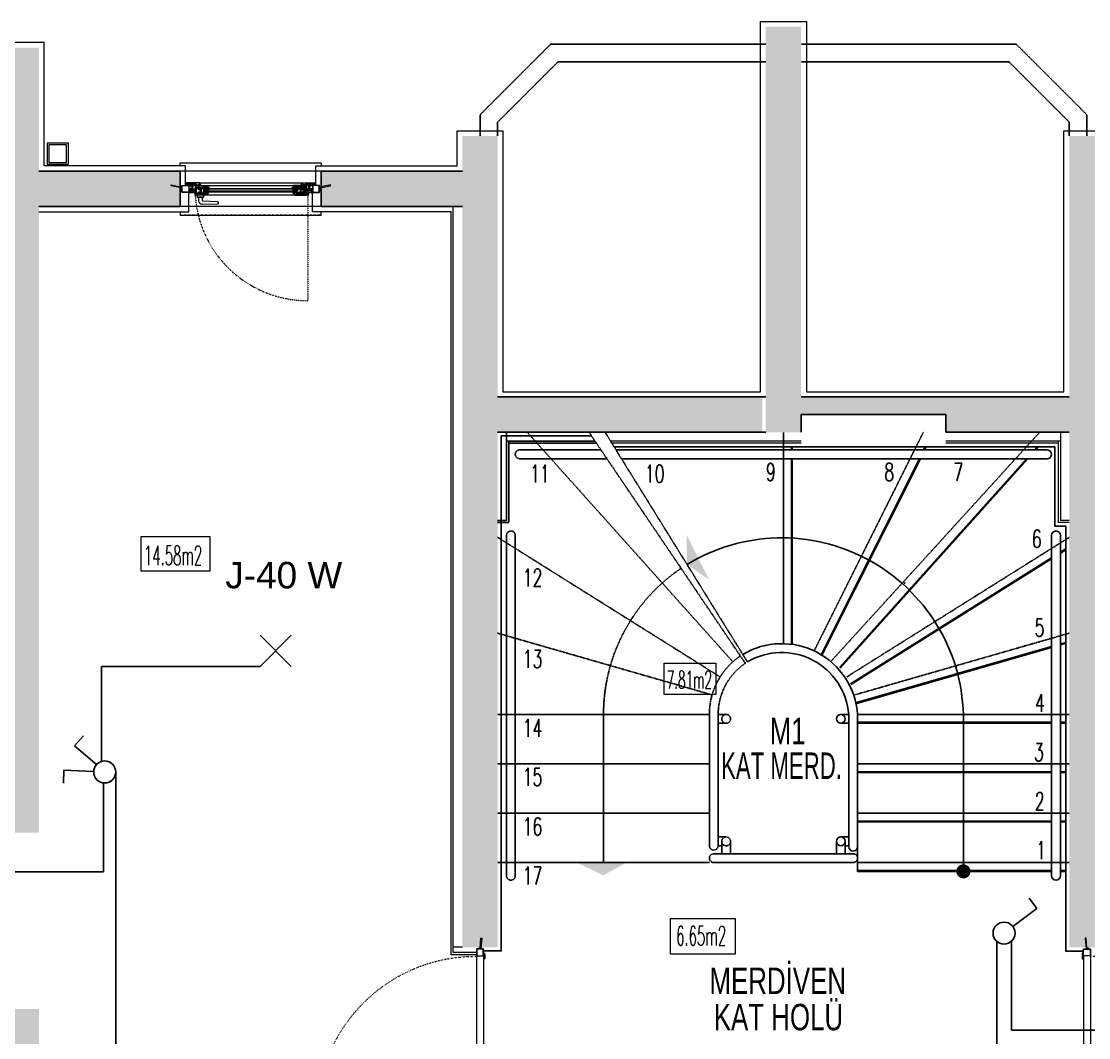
# Model space of a CAD drawing. Header units: millimetres. Extents: x -4402 to 30102, y 1696 to 6551.
# Drawn here: x 6022 to 6627, y 4284 to 4860 of the extents above; entities that cross this region are included whole.
import ezdxf

# ---------------------------------------------------------------- set-up
doc = ezdxf.new("R2010")
doc.units = ezdxf.units.MM
doc.linetypes.add('DOT', pattern=[0.25, 0, -0.25])
doc.linetypes.add('HIDDEN', pattern=[0.375, 0.25, -0.125])
for name, color, linetype in [('BOYA', 253, 'Continuous'), ('CEMAL AYAR  AYD. HAT', 6, 'Continuous'), ('ELEKTRİK YAZI', 2, 'Continuous'), ('PP', 2, 'Continuous'), ('SEMBOL', 1, 'Continuous'), ('YM', 7, 'Continuous')]:
    doc.layers.add(name, color=color, linetype=linetype)
for name, color, linetype, lineweight in [('C', 1, 'Continuous', 20), ('KP', 1, 'Continuous', 20), ('M', 30, 'Continuous', 25), ('MH', 20, 'Continuous', 20), ('P', 1, 'Continuous', 20), ('S', 6, 'Continuous', 20), ('YA', 3, 'Continuous', 13), ('YYM', 20, 'Continuous', 18)]:
    doc.layers.add(name, color=color, linetype=linetype, lineweight=lineweight)
doc.styles.add('1', font='arial.ttf', dxfattribs={"height": 18})
doc.styles.add('SIMPLEX', font='SIMPLEX.SHX', dxfattribs={"width": 0.65, "height": 10})
doc.styles.get("Standard").update_dxf_attribs({"font": 'arial.ttf'})

# ---------------------------------------------------------------- blocks, each defined once
blk = doc.blocks.new('DK1')
at = {"layer": 'KP'}
for p, q in [((-83.83, -5.15), (-83.28, -5.55)), ((-77.95, -5.48), (-81.45, -5.48)), ((-78.7, -5.33), (-80.7, -5.33)), ((2.87, -5.15), (2.32, -5.55)), ((4.92, -95), (4.92, -5)), ((9.47, -3.65), (8.92, -2.9)), ((8.92, -95), (8.92, -5)), ((-77.95, -9.92), (-81.45, -9.92)), ((-78.7, -10.07), (-80.7, -10.07)), ((9.47, -96.35), (8.92, -97.1))]:
    blk.add_line(p, q, dxfattribs=at)
for points in [[(-78.7, -5.33), (-78.7, -1.85, -0.414214), (-78.2, -1.35), (-70.2, -1.35, 0.414214), (-69.7, -0.85), (-69.7, 0.15, 0.410092), (-70.2, 0.66), (-80.2, 0.65, 0.414214), (-80.7, 0.15), (-80.7, -5.33)], [(-81.9, -5.55), (-81.9, -5.53, -0.414214), (-81.85, -5.48), (-77.55, -5.48, -0.414214), (-77.5, -5.53), (-77.5, -5.55)], [(-81.9, -9.85), (-81.9, -9.87, 0.414214), (-81.85, -9.92), (-77.55, -9.92, 0.414214), (-77.5, -9.87), (-77.5, -9.85)], [(-78.7, -10.07), (-78.7, -13.55, 0.414214), (-78.2, -14.05), (-70.2, -14.05, -0.414214), (-69.7, -14.55), (-69.7, -15.55, -0.410092), (-70.2, -16.06), (-80.2, -16.05, -0.414214), (-80.7, -15.55), (-80.7, -10.07)]]:
    blk.add_lwpolyline(points, format="xyb", dxfattribs=at)
at = {"layer": 'KP', "color": 8}
for points in [[(6.92, -0.55), (7.38, 5.15), (7.89, 5.15), (7.37, -1), (5.91, -1), (5.91, -0.55)], [(6.92, -99.45), (7.38, -105.15), (7.89, -105.15), (7.37, -99), (5.91, -99), (5.91, -99.45)]]:
    blk.add_lwpolyline(points, close=True, dxfattribs=at)
at = {"layer": 'KP'}
for points in [[(-86.73, -5.05), (-83.93, -5.05, -0.414214), (-83.83, -5.15), (-83.83, -5.55), (-86.83, -5.55), (-86.83, -5.15, -0.414214)], [(4.75, -5.05), (2.97, -5.05, 0.414214), (2.87, -5.15), (2.87, -5.55), (4.85, -5.55), (4.85, -5.15, 0.414214)], [(9.57, -6.55), (9.57, -3.75, 0.414214), (9.47, -3.65), (9.07, -3.65), (9.07, -6.65), (9.47, -6.65, 0.414214)], [(9.57, -96.25), (9.57, -93.45, 0.414214), (9.47, -93.35), (9.07, -93.35), (9.07, -96.35), (9.47, -96.35, 0.414214)]]:
    blk.add_lwpolyline(points, format="xyb", close=True, dxfattribs=at)
at = {"layer": 'KP', "color": 6}
for points in [[(-85.18, -9.7), (-81.18, -9.7), (-81.18, -5.7), (-85.18, -5.7)], [(-85.03, -9.55), (-81.33, -9.55), (-81.33, -5.85), (-85.03, -5.85)], [(4.22, -9.7), (0.22, -9.7), (0.22, -5.7), (4.22, -5.7)], [(4.07, -9.55), (0.37, -9.55), (0.37, -5.85), (4.07, -5.85)], [(8.92, -1), (8.92, -5), (4.92, -5), (4.92, -1)], [(8.77, -1.15), (8.77, -4.85), (5.07, -4.85), (5.07, -1.15)], [(8.92, -95), (8.92, -99), (4.92, -99), (4.92, -95)], [(8.77, -95.15), (8.77, -98.85), (5.07, -98.85), (5.07, -95.15)]]:
    blk.add_lwpolyline(points, close=True, dxfattribs=at)
at = {"layer": 'KP'}
for points in [[(-84.68, -5.55), (-84.68, -5.7), (3.72, -5.7), (3.72, -5.55)], [(-84.68, -9.85), (-84.68, -9.7), (3.72, -9.7), (3.72, -9.85)]]:
    blk.add_lwpolyline(points, close=True, dxfattribs=at)
for points in [[(-80.7, -5.33), (-81, -5.48)], [(-78.7, -5.33), (-78.4, -5.48)], [(-78.7, -10.07), (-78.4, -9.92)]]:
    blk.add_lwpolyline(points, dxfattribs=at)
at = {"layer": 'KP', "color": 40, "linetype": 'DOT'}
blk.add_arc((4.37, -5.15), 89.65, 182.9093, 270.25565, dxfattribs=at)
blk = doc.blocks.new('BP80-1')
at = {"layer": 'P'}
for points in [[(3.65, 2.51), (3, 2.65), (3, 2), (3.93, 2), (3.93, 2.05), (3.93, 2.1), (3.98, 2.1), (3.98, 2.13), (3.93, 2.13), (3.93, 2.2), (3.65, 2.2)], [(76.35, 2.51), (77, 2.65), (77, 2), (76.07, 2), (76.07, 2.05), (76.07, 2.1), (76.02, 2.1), (76.02, 2.13), (76.07, 2.13), (76.07, 2.2), (76.35, 2.2)], [(5.75, -2), (5, -2), (5, -2.59)], [(74.25, -2), (75, -2), (75, -2.59)]]:
    blk.add_hatch(color=253, dxfattribs=at).paths.add_polyline_path(points)
at = {"layer": 'P', "color": 8, "linetype": 'HIDDEN'}
for p, q in [((80, 10), (0, 10)), ((80, -10), (0, -10))]:
    blk.add_line(p, q, dxfattribs=at)
at = {"layer": 'P', "color": 8}
for p, q in [((3.65, 2.51), (3, 2.65)), ((10.95, 3.5), (69.05, 3.5)), ((76.35, 2.51), (77, 2.65)), ((13.33, -4.72), (10.13, -4.72)), ((12.58, -4.87), (10.58, -4.87))]:
    blk.add_line(p, q, dxfattribs=at)
at = {"layer": 'P'}
for p, q in [((14.6, -1.65), (14.9, 0.35)), ((14.9, -1.65), (14.6, 0.35)), ((15.74, 1.85), (64.26, 1.85)), ((65.4, -1.65), (65.1, 0.35)), ((65.1, -1.65), (65.4, 0.35)), ((5.75, -2), (5, -2.59)), ((64.75, -3.6), (15.25, -3.6)), ((74.25, -2), (75, -2.59))]:
    blk.add_line(p, q, dxfattribs=at)
at = {"layer": 'P', "color": 3}
for p, q in [((14.9, 0.2), (65.1, 0.2)), ((65.1, -0.1), (14.9, -0.1)), ((65.1, -1.3), (14.9, -1.3)), ((14.9, -1.6), (65.1, -1.6))]:
    blk.add_line(p, q, dxfattribs=at)
at = {"layer": 'P', "color": 40, "linetype": 'DOT', "ltscale": 0.5}
blk.add_line((72.35, 0.5), (72.35, -63.11), dxfattribs=at)
at = {"layer": 'P', "color": 40, "linetype": 'DOT'}
blk.add_line((80, -15), (0, -15), dxfattribs=at)
at = {"layer": 'P', "color": 30}
for points in [[(0, 13), (0, 14.79), (0, 14.79), (80, 14.79), (80, 14.79), (80, 13)], [(0, -13), (0, -15), (0, -15), (80, -15), (80, -15), (80, -13)]]:
    blk.add_lwpolyline(points, dxfattribs=at)
at = {"layer": 'P', "color": 8}
for points in [[(0.55, 0.5), (-5.15, 1.72), (-5.15, 2.23), (1, 0.95), (1, -0.98), (0.55, -0.98)], [(79.45, 0.5), (85.15, 1.72), (85.15, 2.23), (79, 0.95), (79, -0.98), (79.45, -0.98)]]:
    blk.add_lwpolyline(points, close=True, dxfattribs=at)
at = {"layer": 'P', "color": 6}
for points in [[(1.2, 2), (4.8, 2, -0.414214), (5, 1.8), (5, -1.8, -0.414214), (4.8, -2), (1.2, -2, -0.414214), (1, -1.8), (1, 1.8, -0.414214)], [(78.8, 2), (75.2, 2, 0.414214), (75, 1.8), (75, -1.8, 0.414214), (75.2, -2), (78.8, -2, 0.414214), (79, -1.8), (79, 1.8, 0.414214)]]:
    blk.add_lwpolyline(points, format="xyb", close=True, dxfattribs=at)
for points in [[(1.15, 1.85), (4.85, 1.85), (4.85, -1.85), (1.15, -1.85)], [(78.85, 1.85), (75.15, 1.85), (75.15, -1.85), (78.85, -1.85)]]:
    blk.add_lwpolyline(points, close=True, dxfattribs=at)
at = {"layer": 'P'}
for points in [[(9.49, -2), (9.49, -1.75), (9.24, -1.8), (9.24, 0.5), (9.49, 0.5), (9.49, 0.3), (9.64, 0.3), (9.64, 0.8), (9.24, 0.8), (9.24, 1.89, -1.225358), (9.53, 2.15), (10.3, 2.15), (10.5, 2.15), (10.5, 2.25), (10.3, 2.25), (10.3, 2.65), (10.83, 2.65), (10.92, 2.25), (10.8, 2.25), (10.8, 2.15), (11.25, 2.15), (10.95, 3.5), (3.65, 3.5), (3.65, 2.2), (4.05, 2.2), (4.05, 2.3), (3.95, 2.3), (3.95, 2.55), (4.45, 2.55), (4.45, 2.3), (4.35, 2.3), (4.35, 2.2), (4.75, 2.2), (5.55, 2.2), (5.55, 1.8), (5.89, 1.8), (5.89, 1.6), (6.19, 1.6), (6.19, 1.8), (6.84, 1.8), (6.84, 1.1), (6.94, 1.1), (6.94, 0.9), (6.84, 0.9), (6.84, 0.2), (6.19, 0.2), (6.19, 0.4), (5.89, 0.4), (5.89, 0.2), (5.3, 0.2), (5.3, -1.1), (5.1, -1.1), (5.1, -1.3), (5.3, -1.3), (5.3, -1.7), (5, -1.7), (5, -2)], [(7.14, -0.1), (7.14, 0.7), (7.34, 0.7), (7.34, 0.85), (7.14, 0.85), (7.14, 1.15), (7.34, 1.15), (7.34, 1.3), (7.14, 1.3), (7.14, 2.55), (7.54, 2.55), (7.54, 2.35), (7.69, 2.35), (7.69, 2.55), (8.39, 2.55), (8.39, 2.35), (8.54, 2.35), (8.54, 2.55), (8.94, 2.55), (8.94, 2), (8.74, 2), (8.74, 1.85), (8.94, 1.85), (8.94, 0.2), (8.74, 0.2), (8.74, 0.05), (8.94, 0.05), (8.94, -0.28, 0.196178), (8.87, -0.65), (8.54, -0.65), (8.54, -0.45), (8.39, -0.45), (8.39, -0.65), (6.6, -0.65), (6.6, -0.45), (6.45, -0.45), (6.45, -0.65), (5.6, -0.65), (5.6, -0.1)], [(15.74, 1.85), (16.04, 0.5), (15.59, 0.5), (15.59, 0.6), (15.71, 0.6), (15.62, 1), (15.09, 1), (15.09, 0.6), (15.29, 0.6), (15.29, 0.5), (15.09, 0.5), (14.32, 0.5, 1.225358), (14.03, 0.24), (14.03, -0.85), (14.43, -0.85), (14.43, -1.35), (14.28, -1.35), (14.28, -1.15), (14.03, -1.15), (14.03, -3.45), (14.28, -3.4), (14.28, -3.65), (8.44, -3.65), (8.44, -2.35), (8.84, -2.35), (8.84, -2.45), (8.74, -2.45), (8.74, -2.7), (9.24, -2.7), (9.24, -2.45), (9.14, -2.45), (9.14, -2.35), (9.54, -2.35), (10.34, -2.35), (10.34, -1.95), (10.68, -1.95), (10.68, -1.75), (10.98, -1.75), (10.98, -1.95), (11.63, -1.95), (11.63, -1.25), (11.73, -1.25), (11.73, -1.05), (11.63, -1.05), (11.63, -0.35), (10.98, -0.35), (10.98, -0.55), (10.68, -0.55), (10.68, -0.35), (10.34, -0.35), (10.34, 0.95), (10.14, 0.95), (10.14, 1.15), (10.34, 1.15), (10.34, 1.55), (10.04, 1.55), (10.04, 1.85)], [(11.93, -0.05), (11.93, -0.85), (12.13, -0.85), (12.13, -1), (11.93, -1), (11.93, -1.3), (12.13, -1.3), (12.13, -1.45), (11.93, -1.45), (11.93, -2.7), (12.33, -2.7), (12.33, -2.5), (12.48, -2.5), (12.48, -2.7), (13.18, -2.7), (13.18, -2.5), (13.33, -2.5), (13.33, -2.7), (13.73, -2.7), (13.73, -2.15), (13.53, -2.15), (13.53, -2), (13.73, -2), (13.73, -0.35), (13.53, -0.35), (13.53, -0.2), (13.73, -0.2), (13.73, 0.13, -0.196178), (13.66, 0.5), (13.33, 0.5), (13.33, 0.3), (13.18, 0.3), (13.18, 0.5), (11.39, 0.5), (11.39, 0.3), (11.24, 0.3), (11.24, 0.5), (10.64, 0.5), (10.64, -0.05)], [(13.75, 0.7, -0.412978), (14.45, 0.8), (14.94, 0.8), (14.94, 1.15), (15.59, 1.15), (15.5, 1.55), (13.26, 1.55)], [(64.26, 1.85), (63.96, 0.5), (64.41, 0.5), (64.41, 0.6), (64.29, 0.6), (64.38, 1), (64.91, 1), (64.91, 0.6), (64.71, 0.6), (64.71, 0.5), (64.91, 0.5), (65.68, 0.5, -1.225358), (65.97, 0.24), (65.97, -0.85), (65.57, -0.85), (65.57, -1.35), (65.72, -1.35), (65.72, -1.15), (65.97, -1.15), (65.97, -3.45), (65.72, -3.4), (65.72, -3.65), (71.56, -3.65), (71.56, -2.35), (71.16, -2.35), (71.16, -2.45), (71.26, -2.45), (71.26, -2.7), (70.76, -2.7), (70.76, -2.45), (70.86, -2.45), (70.86, -2.35), (70.46, -2.35), (69.66, -2.35), (69.66, -1.95), (69.32, -1.95), (69.32, -1.75), (69.02, -1.75), (69.02, -1.95), (68.37, -1.95), (68.37, -1.25), (68.27, -1.25), (68.27, -1.05), (68.37, -1.05), (68.37, -0.35), (69.02, -0.35), (69.02, -0.55), (69.32, -0.55), (69.32, -0.35), (69.66, -0.35), (69.66, 0.95), (69.86, 0.95), (69.86, 1.15), (69.66, 1.15), (69.66, 1.55), (69.96, 1.55), (69.96, 1.85)], [(66.25, 0.7, 0.412978), (65.55, 0.8), (65.06, 0.8), (65.06, 1.15), (64.41, 1.15), (64.5, 1.55), (66.74, 1.55)], [(68.07, -0.05), (68.07, -0.85), (67.87, -0.85), (67.87, -1), (68.07, -1), (68.07, -1.3), (67.87, -1.3), (67.87, -1.45), (68.07, -1.45), (68.07, -2.7), (67.67, -2.7), (67.67, -2.5), (67.52, -2.5), (67.52, -2.7), (66.82, -2.7), (66.82, -2.5), (66.67, -2.5), (66.67, -2.7), (66.27, -2.7), (66.27, -2.15), (66.47, -2.15), (66.47, -2), (66.27, -2), (66.27, -0.35), (66.47, -0.35), (66.47, -0.2), (66.27, -0.2), (66.27, 0.13, 0.196178), (66.34, 0.5), (66.67, 0.5), (66.67, 0.3), (66.82, 0.3), (66.82, 0.5), (68.61, 0.5), (68.61, 0.3), (68.76, 0.3), (68.76, 0.5), (69.36, 0.5), (69.36, -0.05)], [(70.51, -2), (70.51, -1.75), (70.76, -1.8), (70.76, 0.5), (70.51, 0.5), (70.51, 0.3), (70.36, 0.3), (70.36, 0.8), (70.76, 0.8), (70.76, 1.89, 1.225358), (70.47, 2.15), (69.7, 2.15), (69.5, 2.15), (69.5, 2.25), (69.7, 2.25), (69.7, 2.65), (69.17, 2.65), (69.08, 2.25), (69.2, 2.25), (69.2, 2.15), (68.75, 2.15), (69.05, 3.5), (76.35, 3.5), (76.35, 2.2), (75.95, 2.2), (75.95, 2.3), (76.05, 2.3), (76.05, 2.55), (75.55, 2.55), (75.55, 2.3), (75.65, 2.3), (75.65, 2.2), (75.25, 2.2), (74.45, 2.2), (74.45, 1.8), (74.11, 1.8), (74.11, 1.6), (73.81, 1.6), (73.81, 1.8), (73.16, 1.8), (73.16, 1.1), (73.06, 1.1), (73.06, 0.9), (73.16, 0.9), (73.16, 0.2), (73.81, 0.2), (73.81, 0.4), (74.11, 0.4), (74.11, 0.2), (74.7, 0.2), (74.7, -1.1), (74.9, -1.1), (74.9, -1.3), (74.7, -1.3), (74.7, -1.7), (75, -1.7), (75, -2)], [(72.86, -0.1), (72.86, 0.7), (72.66, 0.7), (72.66, 0.85), (72.86, 0.85), (72.86, 1.15), (72.66, 1.15), (72.66, 1.3), (72.86, 1.3), (72.86, 2.55), (72.46, 2.55), (72.46, 2.35), (72.31, 2.35), (72.31, 2.55), (71.61, 2.55), (71.61, 2.35), (71.46, 2.35), (71.46, 2.55), (71.06, 2.55), (71.06, 2), (71.26, 2), (71.26, 1.85), (71.06, 1.85), (71.06, 0.2), (71.26, 0.2), (71.26, 0.05), (71.06, 0.05), (71.06, -0.28, -0.196178), (71.13, -0.65), (71.46, -0.65), (71.46, -0.45), (71.61, -0.45), (71.61, -0.65), (73.4, -0.65), (73.4, -0.45), (73.55, -0.45), (73.55, -0.65), (74.4, -0.65), (74.4, -0.1)], [(8.96, -2.25), (9.54, -2.25), (9.54, -2.35), (9.14, -2.35), (9.09, -2.35), (9.09, -2.5), (9.2, -2.5), (9.2, -2.55), (9.1, -2.65), (8.88, -2.65), (8.78, -2.55), (8.78, -2.5), (8.89, -2.5), (8.89, -2.35), (8.72, -2.35), (8.72, -2.33), (8.77, -2.33), (8.77, -2.3), (8.72, -2.3), (8.72, -2.1, -0.414214), (8.87, -1.95), (9.34, -1.95, -0.414214), (9.49, -2.1), (8.87, -2.1), (8.87, -2.11, 0.316768)], [(71.04, -2.25), (70.46, -2.25), (70.46, -2.35), (70.86, -2.35), (70.91, -2.35), (70.91, -2.5), (70.8, -2.5), (70.8, -2.55), (70.9, -2.65), (71.12, -2.65), (71.22, -2.55), (71.22, -2.5), (71.11, -2.5), (71.11, -2.35), (71.28, -2.35), (71.28, -2.33), (71.23, -2.33), (71.23, -2.3), (71.28, -2.3), (71.28, -2.1, 0.414214), (71.13, -1.95), (70.66, -1.95, 0.414214), (70.51, -2.1), (71.13, -2.1), (71.13, -2.11, -0.316768)]]:
    blk.add_lwpolyline(points, format="xyb", close=True, dxfattribs=at)
for points in [[(4.31, 2.5), (4.41, 2.4), (4.41, 2.35), (4.3, 2.35), (4.3, 2.2), (4.35, 2.2), (4.75, 2.2), (4.75, 2.05), (3.93, 2.05), (3.93, 2.1), (3.98, 2.1), (3.98, 2.13), (3.93, 2.13), (3.93, 2.2), (4.1, 2.2), (4.1, 2.35), (3.99, 2.35), (3.99, 2.4), (4.09, 2.5)], [(5.89, 2.5), (5.29, 2.5), (5.29, 2.7), (5.09, 2.7), (5.09, 2.5), (4.6, 2.5), (4.6, 2.65), (3.95, 2.65), (3.95, 3.2), (4.55, 3.2), (4.55, 3), (4.75, 3), (4.75, 3.2), (5.09, 3.2), (5.09, 3), (5.29, 3), (5.29, 3.2), (5.89, 3.2)], [(8.71, -0.4), (8.71, 2.3), (7.17, 2.3), (7.17, 1.4), (7.31, 1.4), (7.31, 2.15), (8.56, 2.15), (8.56, -0.25), (5.91, -0.25), (5.91, -0.4)], [(6.04, 2.1), (6.04, 3.2), (6.99, 3.2), (6.99, 2.1)], [(6.24, 2.3), (6.24, 3), (6.79, 3), (6.79, 2.3)], [(7.14, 2.7), (7.14, 3.2), (8.94, 3.2), (8.94, 2.7)], [(11.61, 2.05), (11.96, 2), (12.21, 1.85), (11.51, 1.85), (11.31, 2.05), (10.3, 2.05), (10.3, 2.15), (10.5, 2.15), (10.55, 2.15), (10.55, 2.3), (10.35, 2.3), (10.35, 2.35), (10.55, 2.55), (10.66, 2.55), (10.86, 2.35), (10.86, 2.3), (10.75, 2.3), (10.75, 2.15), (11.25, 2.15), (11.11, 2.8)], [(13.52, 0.7), (13.03, 1.55), (10.64, 1.55), (10.64, 0.7)], [(13.5, 0.25), (13.5, -2.45), (11.96, -2.45), (11.96, -1.55), (12.11, -1.55), (12.11, -2.3), (13.35, -2.3), (13.35, 0.1), (10.71, 0.1), (10.71, 0.25)], [(14.6, 0.1), (14.6, -1.4), (14.45, -1.4), (14.45, -0.85), (14.05, -0.85), (14.05, -0.7), (14.45, -0.7), (14.45, -0.05), (14.05, -0.05), (14.05, 0.1)], [(14.9, 0.35), (14.9, -1.65), (14.6, -1.65), (14.6, 0.35)], [(16.04, 0.5), (15.9, 1.15), (16.4, 0.4), (16.75, 0.35), (17, 0.2), (16.3, 0.2), (16.1, 0.4), (15.8, 0.4), (15.9, 0.3), (16.06, 0.3), (16.16, 0.2), (15.7, 0.2), (15.5, 0.4), (15.2, 0.4), (15.3, 0.3), (15.46, 0.3), (15.56, 0.2), (15.29, 0.2), (15.09, 0.4), (15.09, 0.5), (15.29, 0.5), (15.34, 0.5), (15.34, 0.65), (15.14, 0.65), (15.14, 0.7), (15.34, 0.9), (15.45, 0.9), (15.65, 0.7), (15.65, 0.65), (15.54, 0.65), (15.54, 0.5)], [(63.96, 0.5), (64.1, 1.15), (63.6, 0.4), (63.25, 0.35), (63, 0.2), (63.7, 0.2), (63.9, 0.4), (64.2, 0.4), (64.1, 0.3), (63.94, 0.3), (63.84, 0.2), (64.3, 0.2), (64.5, 0.4), (64.8, 0.4), (64.7, 0.3), (64.54, 0.3), (64.44, 0.2), (64.71, 0.2), (64.91, 0.4), (64.91, 0.5), (64.71, 0.5), (64.66, 0.5), (64.66, 0.65), (64.86, 0.65), (64.86, 0.7), (64.66, 0.9), (64.55, 0.9), (64.35, 0.7), (64.35, 0.65), (64.46, 0.65), (64.46, 0.5)], [(65.1, 0.35), (65.1, -1.65), (65.4, -1.65), (65.4, 0.35)], [(65.4, 0.1), (65.4, -1.4), (65.55, -1.4), (65.55, -0.85), (65.95, -0.85), (65.95, -0.7), (65.55, -0.7), (65.55, -0.05), (65.95, -0.05), (65.95, 0.1)], [(66.48, 0.7), (66.97, 1.55), (69.36, 1.55), (69.36, 0.7)], [(66.5, 0.25), (66.5, -2.45), (68.04, -2.45), (68.04, -1.55), (67.89, -1.55), (67.89, -2.3), (66.65, -2.3), (66.65, 0.1), (69.29, 0.1), (69.29, 0.25)], [(68.39, 2.05), (68.04, 2), (67.79, 1.85), (68.49, 1.85), (68.69, 2.05), (69.7, 2.05), (69.7, 2.15), (69.5, 2.15), (69.45, 2.15), (69.45, 2.3), (69.65, 2.3), (69.65, 2.35), (69.45, 2.55), (69.34, 2.55), (69.14, 2.35), (69.14, 2.3), (69.25, 2.3), (69.25, 2.15), (68.75, 2.15), (68.89, 2.8)], [(72.86, 2.7), (72.86, 3.2), (71.06, 3.2), (71.06, 2.7)], [(71.29, -0.4), (71.29, 2.3), (72.83, 2.3), (72.83, 1.4), (72.69, 1.4), (72.69, 2.15), (71.44, 2.15), (71.44, -0.25), (74.09, -0.25), (74.09, -0.4)], [(73.96, 2.1), (73.96, 3.2), (73.01, 3.2), (73.01, 2.1)], [(73.76, 2.3), (73.76, 3), (73.21, 3), (73.21, 2.3)], [(74.11, 2.5), (74.71, 2.5), (74.71, 2.7), (74.91, 2.7), (74.91, 2.5), (75.4, 2.5), (75.4, 2.65), (76.05, 2.65), (76.05, 3.2), (75.45, 3.2), (75.45, 3), (75.25, 3), (75.25, 3.2), (74.91, 3.2), (74.91, 3), (74.71, 3), (74.71, 3.2), (74.11, 3.2)], [(75.69, 2.5), (75.59, 2.4), (75.59, 2.35), (75.7, 2.35), (75.7, 2.2), (75.65, 2.2), (75.25, 2.2), (75.25, 2.05), (76.07, 2.05), (76.07, 2.1), (76.02, 2.1), (76.02, 2.13), (76.07, 2.13), (76.07, 2.2), (75.9, 2.2), (75.9, 2.35), (76.01, 2.35), (76.01, 2.4), (75.91, 2.5)], [(8.73, -0.85), (8.74, -1.7), (5.6, -1.7), (5.6, -0.85)], [(10.68, -2.65), (10.08, -2.65), (10.08, -2.85), (9.88, -2.85), (9.88, -2.65), (9.39, -2.65), (9.39, -2.8), (8.74, -2.8), (8.74, -3.35), (9.34, -3.35), (9.34, -3.15), (9.54, -3.15), (9.54, -3.35), (9.88, -3.35), (9.88, -3.15), (10.08, -3.15), (10.08, -3.35), (10.68, -3.35)], [(10.83, -2.25), (10.83, -3.35), (11.78, -3.35), (11.78, -2.25)], [(11.73, -2.3), (11.73, -3.3), (10.88, -3.3), (10.88, -2.3)], [(11.03, -2.45), (11.03, -3.15), (11.58, -3.15), (11.58, -2.45)], [(11.93, -2.85), (11.93, -3.35), (13.73, -3.35), (13.73, -2.85)], [(15.29, -1.9), (15.29, -2.05), (15.09, -2.05), (15.09, -2.4), (15.64, -2.4), (15.8, -2.05), (15.59, -2.05), (15.59, -1.9), (16.04, -1.9), (15.25, -3.6), (14.35, -3.6), (14.35, -3.34), (14.1, -3.39), (14.1, -1.2), (14.25, -1.2), (14.25, -1.9)], [(14.25, -2.05), (14.25, -3.19), (14.5, -3.19), (14.5, -3.45), (15.15, -3.45), (15.57, -2.55), (14.94, -2.55), (14.94, -2.05)], [(16.04, -1.9), (15.74, -2.55), (16.4, -1.8), (16.75, -1.75), (17, -1.6), (16.3, -1.6), (16.1, -1.8), (15.8, -1.8), (15.9, -1.7), (16.06, -1.7), (16.16, -1.6), (15.7, -1.6), (15.5, -1.8), (15.2, -1.8), (15.3, -1.7), (15.46, -1.7), (15.56, -1.6), (15.29, -1.6), (15.09, -1.8), (15.09, -1.9), (15.29, -1.9), (15.34, -1.9), (15.34, -2.05), (15.14, -2.05), (15.14, -2.1), (15.34, -2.3), (15.45, -2.3), (15.65, -2.1), (15.65, -2.05), (15.54, -2.05), (15.54, -1.9)], [(16.04, -0.1), (16.04, -1.3), (15.54, -1.3), (15.29, -1.05), (15.29, -0.35), (15.54, -0.1)], [(63.96, -1.9), (64.26, -2.55), (63.6, -1.8), (63.25, -1.75), (63, -1.6), (63.7, -1.6), (63.9, -1.8), (64.2, -1.8), (64.1, -1.7), (63.94, -1.7), (63.84, -1.6), (64.3, -1.6), (64.5, -1.8), (64.8, -1.8), (64.7, -1.7), (64.54, -1.7), (64.44, -1.6), (64.71, -1.6), (64.91, -1.8), (64.91, -1.9), (64.71, -1.9), (64.66, -1.9), (64.66, -2.05), (64.86, -2.05), (64.86, -2.1), (64.66, -2.3), (64.55, -2.3), (64.35, -2.1), (64.35, -2.05), (64.46, -2.05), (64.46, -1.9)], [(63.96, -0.1), (63.96, -1.3), (64.46, -1.3), (64.71, -1.05), (64.71, -0.35), (64.46, -0.1)], [(64.71, -1.9), (64.71, -2.05), (64.91, -2.05), (64.91, -2.4), (64.36, -2.4), (64.2, -2.05), (64.41, -2.05), (64.41, -1.9), (63.96, -1.9), (64.75, -3.6), (65.65, -3.6), (65.65, -3.34), (65.9, -3.39), (65.9, -1.2), (65.75, -1.2), (65.75, -1.9)], [(65.75, -2.05), (65.75, -3.19), (65.5, -3.19), (65.5, -3.45), (64.85, -3.45), (64.43, -2.55), (65.06, -2.55), (65.06, -2.05)], [(68.07, -2.85), (68.07, -3.35), (66.27, -3.35), (66.27, -2.85)], [(69.17, -2.25), (69.17, -3.35), (68.22, -3.35), (68.22, -2.25)], [(68.27, -2.3), (68.27, -3.3), (69.12, -3.3), (69.12, -2.3)], [(68.97, -2.45), (68.97, -3.15), (68.42, -3.15), (68.42, -2.45)], [(69.32, -2.65), (69.92, -2.65), (69.92, -2.85), (70.12, -2.85), (70.12, -2.65), (70.61, -2.65), (70.61, -2.8), (71.26, -2.8), (71.26, -3.35), (70.66, -3.35), (70.66, -3.15), (70.46, -3.15), (70.46, -3.35), (70.12, -3.35), (70.12, -3.15), (69.92, -3.15), (69.92, -3.35), (69.32, -3.35)], [(71.27, -0.85), (71.26, -1.7), (74.4, -1.7), (74.4, -0.85)]]:
    blk.add_lwpolyline(points, close=True, dxfattribs=at)
at = {"layer": 'P', "color": 8}
for points in [[(71.71, -2.35), (70.21, -2.35), (70.1, -2), (70.1, -0.02), (70.37, 0.28), (70.54, 0.28), (70.54, 0.48), (70.62, 0.48), (70.74, 0.28), (70.74, -0.02), (70.49, -0.02), (70.49, -0.22), (70.42, -0.22), (70.42, -2), (72.31, -2)], [(10.58, -4.87), (10.28, -4.72)], [(12.58, -4.87), (12.88, -4.72)]]:
    blk.add_lwpolyline(points, dxfattribs=at)
for points in [[(9.68, -3.65), (9.68, -3.67, 0.027863), (9.73, -4.72), (13.43, -4.72, 0.027863), (13.48, -3.67), (13.48, -3.65)], [(12.58, -4.87), (12.58, -6.35, 0.414214), (13.08, -6.85), (21.08, -7.25, -0.414214), (21.58, -7.75), (21.58, -8.35, -0.497861), (21.08, -8.66), (12.57, -8.85, -0.413921), (10.58, -6.85), (10.58, -4.87)]]:
    blk.add_lwpolyline(points, format="xyb", dxfattribs=at)
at = {"layer": 'P', "color": 40, "linetype": 'DOT', "ltscale": 0.5}
blk.add_arc((72.35, 0.5), 63.91, 180.80518, 270, dxfattribs=at)
at = {"layer": 'P', "color": 8}
for centre, radius, start, end in [((72.35, -2.75), 0.753, 147.72906, 92.78612), ((72.31, -2.75), 0.55, 132.23786, 111.78994), ((72.02, -2.3), 0.098, 26.90192, 217.12588)]:
    blk.add_arc(centre, radius, start, end, dxfattribs=at)
blk = doc.blocks.new('Armatür_Lamba')
at = {"layer": 'SEMBOL'}
for p, q in [((8.84, -8.84), (-8.84, 8.84)), ((-8.84, -8.84), (8.84, 8.84))]:
    blk.add_line(p, q, dxfattribs=at)
blk = doc.blocks.new('Anahtar_Komutatör')
at = {"layer": 'SEMBOL'}
for p, q in [((-6.68, 21.62), (-13.82, 19.31)), ((-6.68, 21.62), (-1.93, 5.95)), ((8.37, 21.56), (2.35, 5.79)), ((8.37, 21.56), (15.32, 18.75))]:
    blk.add_line(p, q, dxfattribs=at)
blk.add_circle((0, 0), 6.25, dxfattribs=at)
blk = doc.blocks.new('Anahtar_Adi')
at = {"layer": 'SEMBOL'}
for q in [(0.03, 6.25), (7.66, 23.11)]:
    blk.add_line((0.29, 23.14), q, dxfattribs=at)
blk.add_circle((0, 0), 6.25, dxfattribs=at)

msp = doc.modelspace()

# ---------------------------------------------------------------- hatches: boundary and pattern name
at = {"layer": 'BOYA', "linetype": 'Continuous'}
for points in [[(6464.2, 4856.98), (6444.2, 4856.98), (6444.2, 4626.98), (6464.2, 4626.98)], [(5682.2, 4274.98), (6032.2, 4274.98), (6032.2, 4294.98), (6032.2, 4299.98), (6012.2, 4299.98), (6012.2, 4294.98), (5682.2, 4294.98), (5682.2, 4844.98), (5662.2, 4844.98), (5662.2, 3624.98), (5682.2, 3624.98)], [(6032.2, 4844.98), (6012.2, 4844.98), (6012.2, 4399.98), (6032.2, 4399.98)], [(6292.2, 4794.98), (6272.2, 4794.98), (6272.2, 4334.98), (6292.2, 4334.98)], [(6636.2, 4794.98), (6616.2, 4794.98), (6616.2, 4334.98), (6636.2, 4334.98)], [(6112.2, 4774.98), (6032.2, 4774.98), (6032.2, 4754.98), (6112.2, 4754.98)], [(6272.2, 4774.98), (6192.2, 4774.98), (6192.2, 4754.98), (6272.2, 4754.98)], [(6442.2, 4646.98), (6292.2, 4646.98), (6292.2, 4626.98), (6442.2, 4626.98)], [(6464.2, 4646.98), (6464.2, 4636.98), (6546.2, 4636.98), (6546.2, 4626.98), (6616.2, 4626.98), (6616.2, 4646.98)]]:
    msp.add_hatch(color=256, dxfattribs=at).paths.add_polyline_path(points)

# ---------------------------------------------------------------- linework, layer by layer
at = {"color": 9, "true_color": 0xd19cc7}
for p, q in [((6157.53, 4494.16), (6067.57, 4494.16)), ((6067.57, 4494.16), (6067.57, 4440.29)), ((6068.79, 4377.68), (6068.79, 4428.12)), ((5926.33, 4377.68), (6068.79, 4377.68)), ((6575.1, 4272.07), (6575.1, 4338.29))]:
    msp.add_line(p, q, dxfattribs=at)
at = {"layer": 'C'}
for points in [[(6048.85, 4790.98), (6036.85, 4790.98), (6036.85, 4778.98), (6048.85, 4778.98)], [(6047.85, 4789.98), (6037.85, 4789.98), (6037.85, 4779.98), (6047.85, 4779.98)]]:
    msp.add_lwpolyline(points, close=True, dxfattribs=at)
at = {"layer": 'CEMAL AYAR  AYD. HAT', "color": 9, "linetype": 'ByBlock', "true_color": 0xd19cc7}
for p, q in [((6075.69, 4433.87), (6075.69, 4189.53)), ((6583.44, 4338.29), (6583.44, 4287.84)), ((6583.44, 4287.84), (6682.75, 4287.84))]:
    msp.add_line(p, q, dxfattribs=at)
at = {"layer": 'M', "color": 8, "linetype": 'HIDDEN'}
for p, q in [((6297.2, 4626.98), (6297.2, 4576.98)), ((6308.96, 4626.98), (6425.52, 4496.78)), ((6454.2, 4506.98), (6454.2, 4626.98)), ((6533.49, 4626.98), (6471.6, 4503)), ((6599.44, 4626.98), (6480.88, 4496.78)), ((6297.2, 4621.98), (6347.36, 4621.98)), ((6298.45, 4621.98), (6298.45, 4575.73)), ((6298.45, 4620.73), (6348.21, 4620.73)), ((6292.2, 4576.98), (6297.2, 4576.98)), ((6292.2, 4575.73), (6298.45, 4575.73)), ((6292.2, 4567.38), (6418.32, 4488.24)), ((6616.2, 4567.38), (6490.08, 4488.24)), ((6292.2, 4513.03), (6413.76, 4478.05)), ((6616.2, 4513.03), (6494.64, 4478.05)), ((6412.2, 4466.98), (6292.2, 4466.98)), ((6421.7, 4466.98), (6417.2, 4466.98)), ((6616.2, 4466.98), (6496.2, 4466.98)), ((6421.7, 4461.98), (6417.2, 4461.98)), ((6412.2, 4438.98), (6292.2, 4438.98)), ((6496.2, 4438.98), (6616.2, 4438.98)), ((6412.2, 4410.98), (6292.2, 4410.98)), ((6496.2, 4410.98), (6616.2, 4410.98)), ((6421.7, 4397.48), (6417.2, 4397.48)), ((6419.2, 4392.48), (6417.2, 4392.48)), ((6419.2, 4394.98), (6419.2, 4387.98)), ((6424.2, 4394.98), (6424.2, 4387.98)), ((6484.2, 4394.98), (6484.2, 4387.98)), ((6489.2, 4394.98), (6489.2, 4387.98)), ((6412.2, 4382.98), (6292.2, 4382.98)), ((6496.2, 4382.98), (6616.2, 4382.98))]:
    msp.add_line(p, q, dxfattribs=at)
at = {"layer": 'M', "color": 6, "linetype": 'HIDDEN'}
for p, q in [((6343.98, 4626.98), (6432.59, 4495.97)), ((6433.77, 4496.74), (6353.08, 4626.98))]:
    msp.add_line(p, q, dxfattribs=at)
at = {"layer": 'M', "color": 8}
for p, q in [((6458.7, 4616.98), (6458.7, 4618.73)), ((6534.5, 4618.73), (6533.66, 4616.98)), ((6598.1, 4618.73), (6596.53, 4616.98)), ((6458.7, 4506.98), (6458.7, 4611.98)), ((6531.24, 4611.98), (6475.54, 4500.82)), ((6592.05, 4611.98), (6486.06, 4493.59)), ((6606.2, 4555.8), (6492.26, 4484.3)), ((6614.2, 4560.82), (6611.2, 4558.93)), ((6614.2, 4507.77), (6611.2, 4506.9)), ((6606.2, 4505.47), (6495.64, 4473.65)), ((6496.2, 4462.48), (6606.2, 4462.48)), ((6611.2, 4462.48), (6614.2, 4462.48)), ((6496.2, 4434.48), (6606.2, 4434.48)), ((6611.2, 4434.48), (6614.2, 4434.48)), ((6496.2, 4406.48), (6606.2, 4406.48)), ((6611.2, 4406.48), (6614.2, 4406.48)), ((6496.2, 4378.48), (6606.2, 4378.48)), ((6611.2, 4378.48), (6614.2, 4378.48))]:
    msp.add_line(p, q, dxfattribs=at)
at = {"layer": 'M'}
for p, q in [((6459.2, 4616.98), (6459.2, 4618.73)), ((6535.06, 4618.73), (6534.21, 4616.98)), ((6598.77, 4618.73), (6597.2, 4616.98)), ((6459.2, 4506.98), (6459.2, 4611.98)), ((6531.8, 4611.98), (6475.96, 4500.54)), ((6592.73, 4611.98), (6486.4, 4493.22)), ((6614.2, 4560.23), (6611.2, 4558.34)), ((6606.2, 4555.21), (6492.47, 4483.84)), ((6606.2, 4504.95), (6495.72, 4473.15)), ((6614.2, 4507.25), (6611.2, 4506.38)), ((6496.2, 4461.98), (6606.2, 4461.98)), ((6611.2, 4461.98), (6614.2, 4461.98)), ((6496.2, 4433.98), (6606.2, 4433.98)), ((6611.2, 4433.98), (6614.2, 4433.98)), ((6496.2, 4405.98), (6606.2, 4405.98)), ((6611.2, 4405.98), (6614.2, 4405.98)), ((6496.2, 4391.98), (6496.2, 4377.98)), ((6496.2, 4377.98), (6606.2, 4377.98)), ((6611.2, 4377.98), (6614.2, 4377.98))]:
    msp.add_line(p, q, dxfattribs=at)
at = {"layer": 'M', "linetype": 'Continuous'}
for p, q in [((6486.7, 4466.98), (6491.2, 4466.98)), ((6486.7, 4461.98), (6491.2, 4461.98)), ((6486.7, 4397.48), (6491.2, 4397.48)), ((6489.2, 4392.48), (6491.2, 4392.48))]:
    msp.add_line(p, q, dxfattribs=at)
at = {"layer": 'M', "color": 8, "linetype": 'HIDDEN'}
for points in [[(6282.2, 4794.98), (6282.2, 4806.98), (6322.2, 4846.98), (6444.2, 4846.98)], [(6626.2, 4794.98), (6626.2, 4806.98), (6586.2, 4846.98), (6464.2, 4846.98)], [(6292.2, 4794.98), (6292.2, 4802.84), (6326.34, 4836.98), (6444.2, 4836.98)], [(6616.2, 4794.98), (6616.2, 4802.84), (6582.06, 4836.98), (6464.2, 4836.98)]]:
    msp.add_lwpolyline(points, dxfattribs=at)
at = {"layer": 'M', "color": 8}
for points in [[(6345.33, 4624.98), (6294.2, 4624.98), (6294.2, 4332.83), (6284.2, 4332.83)], [(6624.2, 4332.76), (6614.2, 4332.76), (6614.2, 4573.73), (6607.95, 4573.73), (6607.95, 4618.73), (6358.19, 4618.73)]]:
    msp.add_lwpolyline(points, dxfattribs=at)
at = {"layer": 'M', "color": 8, "linetype": 'HIDDEN'}
for points in [[(6350.74, 4616.98), (6304.7, 4616.98, 1), (6304.7, 4611.98), (6354.12, 4611.98)], [(6350.74, 4616.98), (6304.7, 4616.98, 1), (6304.7, 4611.98), (6354.12, 4611.98)], [(6396.17, 4549.81, 0.248986), (6352.2, 4466.98), (6352.2, 4382.98)], [(6429.79, 4500.12, 0.248986), (6412.2, 4466.98), (6412.2, 4392.56, 1), (6417.2, 4392.56), (6417.2, 4466.98, -0.248986), (6432.59, 4495.97)]]:
    msp.add_lwpolyline(points, format="xyb", dxfattribs=at)
at = {"layer": 'M'}
for points in [[(6362.37, 4611.98), (6603.7, 4611.98, 1), (6603.7, 4616.98), (6359.27, 4616.98)], [(6556.2, 4377.98), (6556.2, 4466.98, 0.576183), (6399.54, 4551.99, 0.587741)], [(6433.77, 4496.74, -0.55572), (6491.2, 4466.98), (6491.2, 4391.98, 1), (6496.2, 4391.98), (6496.2, 4466.98, 0.559557), (6431.13, 4500.99, 0.587741)]]:
    msp.add_lwpolyline(points, format="xyb", dxfattribs=at)
at = {"layer": 'M', "color": 8, "linetype": 'HIDDEN'}
for points in [[(6297.2, 4568.48), (6297.2, 4375.48, 1), (6302.2, 4375.48), (6302.2, 4568.48, 1)], [(6493.7, 4382.98), (6414.7, 4382.98, -1), (6414.7, 4387.98), (6493.7, 4387.98, -1)]]:
    msp.add_lwpolyline(points, format="xyb", close=True, dxfattribs=at)
at = {"layer": 'M'}
msp.add_lwpolyline([(6611.2, 4568.48), (6611.2, 4375.48, -1), (6606.2, 4375.48), (6606.2, 4568.48, -1)], format="xyb", close=True, dxfattribs=at)
at = {"layer": 'M', "const_width": 4}
msp.add_lwpolyline([(6554.2, 4377.98, 1), (6558.2, 4377.98, 1)], format="xyb", close=True, dxfattribs=at)
at = {"layer": 'M', "color": 8, "linetype": 'HIDDEN'}
for centre in [(6421.7, 4464.48), (6421.7, 4394.98)]:
    msp.add_circle(centre, 2.5, dxfattribs=at)
at = {"layer": 'M', "linetype": 'Continuous'}
for centre in [(6486.7, 4464.48), (6486.7, 4394.98)]:
    msp.add_circle(centre, 2.5, dxfattribs=at)
at = {"layer": 'M'}
for p in [(6385.5, 4541.49), (6522.9, 4541.49), (6367.5, 4520.14), (6540.9, 4520.14), (6356.1, 4494.64), (6552.3, 4494.64)]:
    msp.add_point(p, dxfattribs=at)
at = {"layer": 'M', "linetype": 'Continuous'}
for points in [[(6411.95, 4543.39), (6399.33, 4568.66), (6399.54, 4551.99)], [(6365.33, 4382.98), (6337.09, 4382.98), (6352.09, 4375.72)]]:
    msp.add_solid(points, dxfattribs=at)
at = {"layer": 'PP'}
for p, q in [((6032.2, 4774.98), (6112.2, 4774.98)), ((6112.2, 4754.98), (6112.2, 4774.98)), ((6192.2, 4774.98), (6272.2, 4774.98)), ((6192.2, 4754.98), (6192.2, 4774.98)), ((6032.2, 4754.98), (6112.2, 4754.98)), ((6192.2, 4754.98), (6272.2, 4754.98)), ((6292.2, 4646.98), (6444.2, 4646.98)), ((6464.2, 4646.98), (6616.2, 4646.98)), ((6292.2, 4626.98), (6444.2, 4626.98)), ((6616.2, 4626.98), (6546.2, 4626.98))]:
    msp.add_line(p, q, dxfattribs=at)
msp.add_lwpolyline([(6464.2, 4626.98), (6464.2, 4636.98), (6546.2, 4636.98), (6546.2, 4626.98)], dxfattribs=at)
at = {"layer": 'S'}
for p, q in [((6117.2, 4751.98), (6117.2, 4762.98)), ((6187.2, 4751.98), (6187.2, 4762.98)), ((6032.2, 4751.98), (6117.2, 4751.98)), ((6265.8, 4751.98), (6187.2, 4751.98)), ((6265.8, 4330.73), (6265.8, 4751.98)), ((6464.2, 4620.73), (6356.95, 4620.73)), ((6609.95, 4620.73), (6546.2, 4620.73)), ((6609.95, 4621.98), (6609.95, 4575.73)), ((6616.2, 4575.73), (6609.95, 4575.73)), ((6280.2, 4330.73), (6265.8, 4330.73))]:
    msp.add_line(p, q, dxfattribs=at)
for points in [[(6189.2, 4766.98), (6189.2, 4777.98), (6269.2, 4777.98), (6269.2, 4797.98), (6295.2, 4797.98), (6295.2, 4649.98), (6441.2, 4649.98), (6441.2, 4859.98), (6467.2, 4859.98), (6467.2, 4649.98), (6613.2, 4649.98), (6613.2, 4797.98), (6639.2, 4797.98), (6639.2, 4777.98), (6873.2, 4777.98), (6873.2, 4847.98), (6899.2, 4847.98), (6899.2, 4827.98), (7031.2, 4827.98)], [(6115.2, 4766.98), (6115.2, 4777.98), (6035.2, 4777.98), (6035.2, 4847.98), (6009.2, 4847.98), (6009.2, 4827.98), (5934.2, 4827.98), (5934.2, 4816.98)]]:
    msp.add_lwpolyline(points, dxfattribs=at)
at = {"layer": 'YA'}
for p, q in [((6267.05, 4331.98), (6267.05, 4754.98)), ((6611.2, 4626.98), (6611.2, 4576.98)), ((6464.2, 4621.98), (6356.18, 4621.98)), ((6611.2, 4621.98), (6546.2, 4621.98)), ((6616.2, 4576.98), (6611.2, 4576.98)), ((6272.2, 4334.98), (6267.05, 4334.98)), ((6280.2, 4331.98), (6267.05, 4331.98))]:
    msp.add_line(p, q, dxfattribs=at)
at = {"layer": 'YYM'}
for points in [[(6090.18, 4567.78), (6129.13, 4567.78), (6129.13, 4548.2), (6090.18, 4548.2)], [(6386.61, 4496), (6415.78, 4496), (6415.78, 4478.28), (6386.61, 4478.28)], [(6426.79, 4331.02), (6390.21, 4331.02), (6390.21, 4351.32), (6426.79, 4351.32)]]:
    msp.add_lwpolyline(points, close=True, dxfattribs=at)

# ---------------------------------------------------------------- block references
at = {"layer": 'KP', "xscale": -1, "rotation": 180}
msp.add_blockref('DK1', (6275.28, 4234.98), dxfattribs=at)
at = {"layer": 'KP', "rotation": 180}
msp.add_blockref('DK1', (6633.12, 4234.98), dxfattribs=at)
at = {"layer": 'P', "linetype": 'Continuous'}
msp.add_blockref('BP80-1', (6112.2, 4764.98), dxfattribs=at)
at = {"layer": 'SEMBOL', "xscale": -1}
msp.add_blockref('Armatür_Lamba', (6166.37, 4503), dxfattribs=at)
at = {"layer": 'SEMBOL', "xscale": -1, "rotation": 66.06183654405108}
msp.add_blockref('Anahtar_Komutatör', (6069.46, 4434.33), dxfattribs=at)
at = {"layer": 'SEMBOL', "color": 40, "true_color": 0xf8d731, "xscale": -1, "rotation": 306.1390368805912}
msp.add_blockref('Anahtar_Adi', (6579.27, 4342.94), dxfattribs=at)

# ---------------------------------------------------------------- texts
at = {"layer": 'ELEKTRİK YAZI'}
msp.add_text('J-40 W', height=15, dxfattribs=at).set_placement((6137.78, 4538.45))
at = {"layer": 'MH', "style": '1'}
for s, width, p in [('M1', 0.7, (6446.41, 4450.04)), ('KAT MERD.', 0.6, (6418.87, 4430.38)), ('MERDİVEN', 0.7, (6412.25, 4308.4)), ('KAT HOLÜ', 0.7, (6414.68, 4287.85))]:
    msp.add_text(s, height=15, dxfattribs=dict(at, width=width)).set_placement(p)
at = {"layer": 'YM', "style": 'SIMPLEX', "width": 0.65}
for s, p in [('11', (6310.55, 4598.43)), ('10', (6375.65, 4598.43)), ('9', (6444.23, 4599.43)), ('8', (6511.37, 4599.43)), ('7', (6550.57, 4599.43)), ('6', (6594.99, 4561.55)), ('12', (6306.39, 4539.45)), ('5', (6596.59, 4511.2)), ('13', (6306.39, 4493.46)), ('4', (6596.87, 4468.46)), ('14', (6306.39, 4454.23)), ('3', (6596.22, 4440.55)), ('15', (6306.39, 4426.52)), ('2', (6596.67, 4412.7)), ('16', (6306.39, 4398.38)), ('1', (6597.44, 4384.97)), ('17', (6306.39, 4370.47))]:
    msp.add_text(s, height=10, dxfattribs=at).set_placement(p)
at = {"layer": 'YYM', "style": 'SIMPLEX', "width": 0.5}
for s, height, p in [('14.58m2', 11, (6091.71, 4551.6)), ('7.81m2', 10, (6387.97, 4481.62)), ('6.65m2', 11, (6393.39, 4335.94))]:
    msp.add_text(s, height=height, dxfattribs=at).set_placement(p)

doc.saveas('drawing.dxf')
